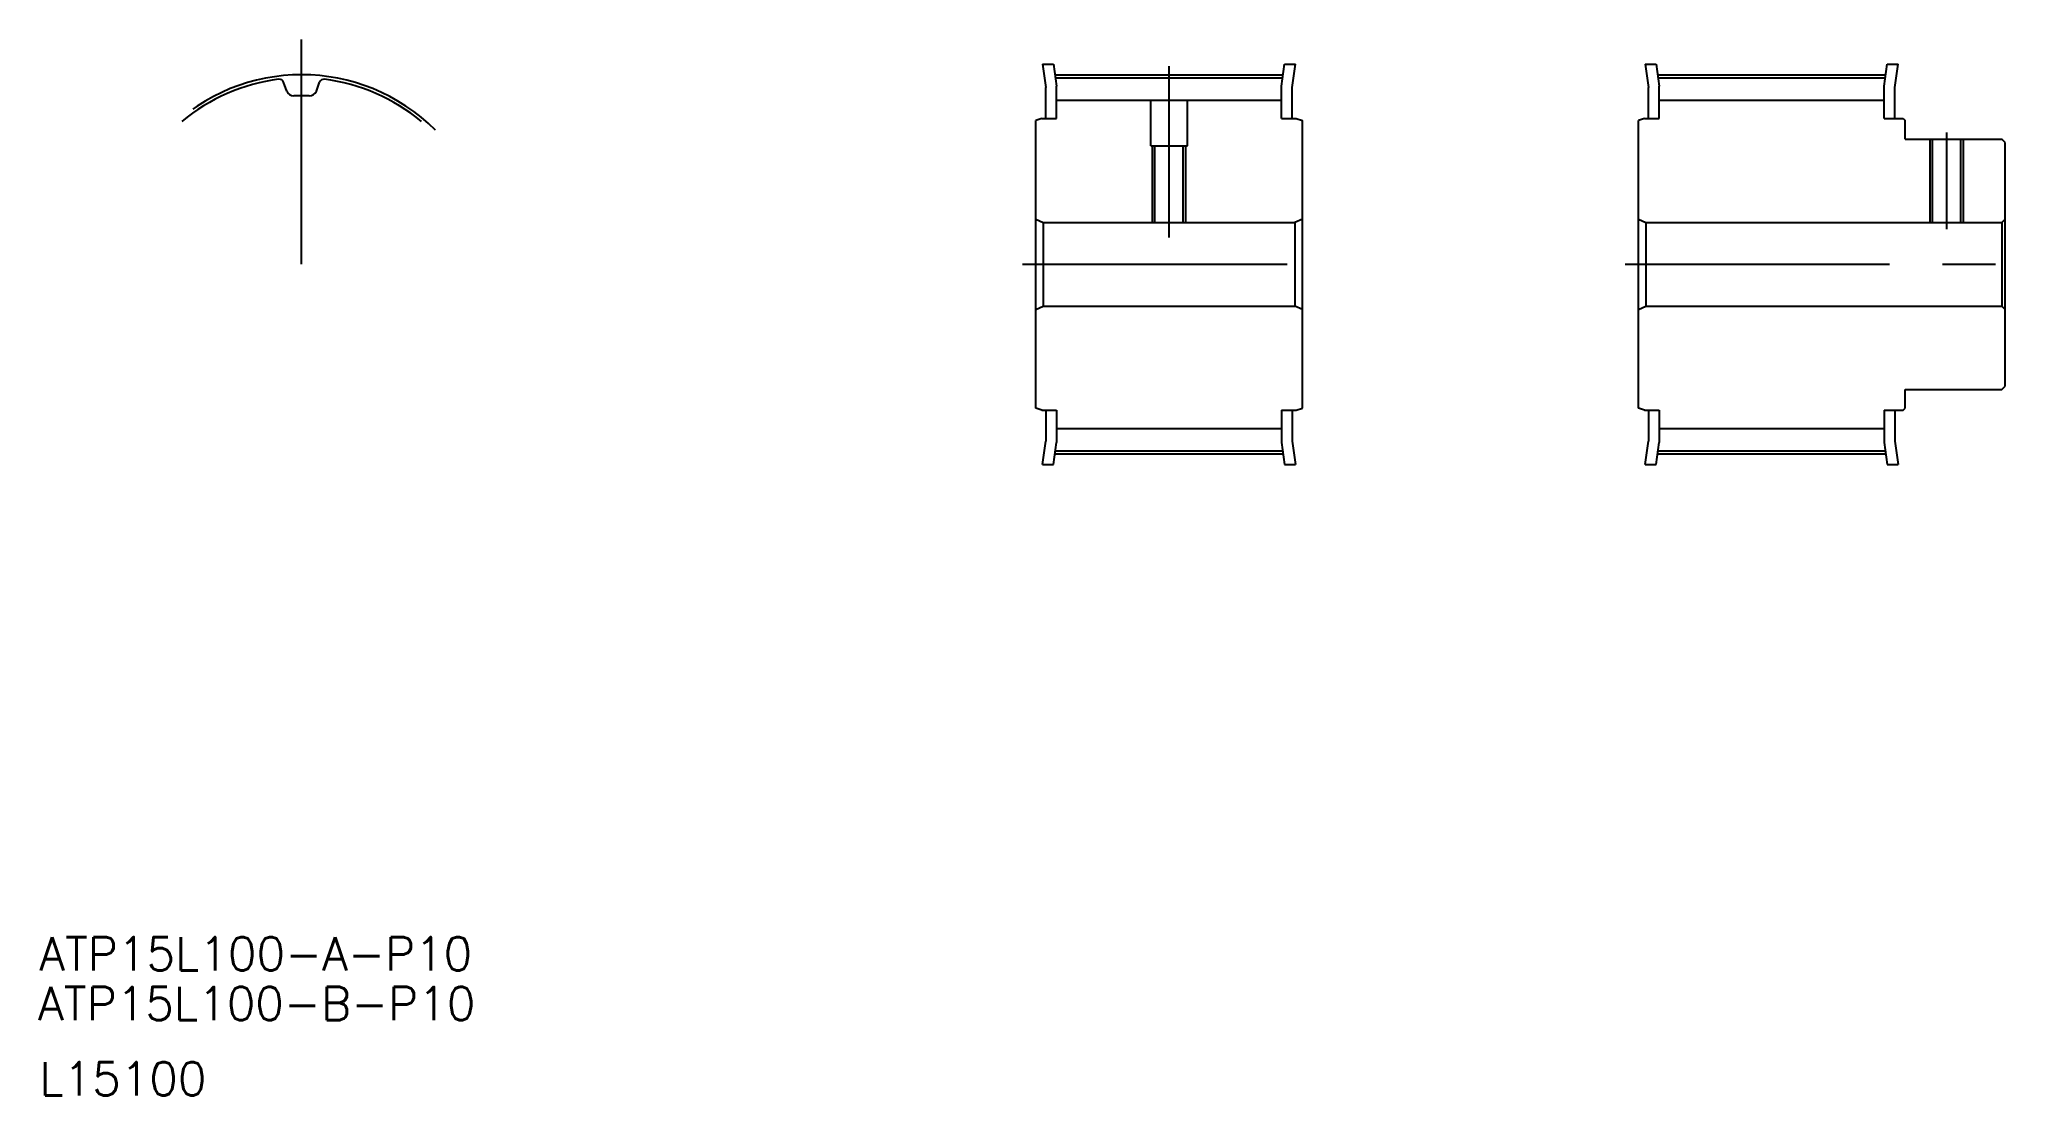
# Model space of a CAD drawing. Extents: x 10 to 247, y 10 to 137.
import ezdxf

# ---------------------------------------------------------------- set-up
doc = ezdxf.new("R2010")
doc.units = 0
doc.linetypes.add('CENTER', pattern=[50.8, 31.75, -6.35, 6.35, -6.35])
doc.linetypes.add('DASHED', pattern=[19.05, 12.7, -6.35])
doc.layers.get('0').update_dxf_attribs({"linetype": 'CONTINUOUS'})
doc.layers.add('CENTER', color=1, linetype='CENTER')
doc.styles.get("Standard").update_dxf_attribs({"font": 'txt', "bigfont": 'BIGFONT'})

msp = doc.modelspace()

# ---------------------------------------------------------------- linework, layer by layer
at = {"color": 7, "linetype": 'CONTINUOUS'}
for p, q in [((130.37, 133.7), (130.77, 130.92)), ((130.37, 133.7), (131.7, 133.7)), ((131.7, 133.7), (132.05, 131.09)), ((159.05, 131.09), (159.4, 133.7)), ((159.4, 133.7), (160.73, 133.7)), ((160.33, 130.92), (160.73, 133.7)), ((202.67, 133.7), (203.07, 130.92)), ((202.67, 133.7), (204, 133.7)), ((204, 133.7), (204.35, 131.09)), ((231.35, 131.09), (231.7, 133.7)), ((231.7, 133.7), (233.03, 133.7)), ((232.63, 130.92), (233.03, 133.7)), ((39.7, 130.47), (39.31, 131.55)), ((43.24, 130.47), (43.63, 131.55)), ((130.77, 127.2), (130.77, 130.92)), ((131.92, 132.06), (159.18, 132.06)), ((132.05, 127.2), (132.05, 131.09)), ((159.05, 127.2), (159.05, 131.09)), ((160.33, 127.2), (160.33, 130.92)), ((203.07, 127.2), (203.07, 130.92)), ((204.22, 132.06), (231.48, 132.06)), ((204.35, 127.2), (204.35, 131.09)), ((231.35, 127.2), (231.35, 131.09)), ((232.63, 127.2), (232.63, 130.92)), ((132.05, 129.38), (159.05, 129.38)), ((204.35, 129.38), (231.35, 129.38)), ((130.29, 127.2), (129.55, 126.96)), ((129.55, 92.44), (129.55, 126.96)), ((130.29, 127.2), (132.05, 127.2)), ((159.05, 127.2), (160.81, 127.2)), ((160.81, 127.2), (161.55, 126.96)), ((161.55, 92.44), (161.55, 126.96)), ((202.59, 127.2), (201.85, 126.96)), ((201.85, 92.44), (201.85, 126.96)), ((202.59, 127.2), (204.35, 127.2)), ((231.35, 127.2), (233.61, 127.2)), ((233.61, 127.2), (233.85, 126.96)), ((233.85, 124.7), (233.85, 126.96)), ((233.85, 124.7), (245.45, 124.7)), ((245.85, 124.3), (245.45, 124.7)), ((245.85, 95.1), (245.85, 124.3)), ((129.55, 115.1), (130.45, 114.7)), ((130.45, 114.7), (160.65, 114.7)), ((130.45, 114.7), (130.45, 104.7)), ((161.55, 115.1), (160.65, 114.7)), ((160.65, 114.7), (160.65, 104.7)), ((201.85, 115.1), (202.75, 114.7)), ((202.75, 114.7), (245.45, 114.7)), ((202.75, 114.7), (202.75, 104.7)), ((245.45, 114.7), (245.85, 115.1)), ((245.45, 114.7), (245.45, 104.7)), ((129.55, 104.3), (130.45, 104.7)), ((130.45, 104.7), (160.65, 104.7)), ((161.55, 104.3), (160.65, 104.7)), ((201.85, 104.3), (202.75, 104.7)), ((202.75, 104.7), (245.45, 104.7)), ((245.45, 104.7), (245.85, 104.3)), ((245.45, 94.7), (245.85, 95.1)), ((233.85, 94.7), (245.45, 94.7)), ((233.85, 92.44), (233.85, 94.7)), ((130.29, 92.2), (129.55, 92.44)), ((130.29, 92.2), (132.05, 92.2)), ((130.77, 92.2), (130.77, 88.48)), ((132.05, 92.2), (132.05, 88.31)), ((159.05, 92.2), (160.81, 92.2)), ((159.05, 92.2), (159.05, 88.31)), ((160.33, 92.2), (160.33, 88.48)), ((160.81, 92.2), (161.55, 92.44)), ((202.59, 92.2), (201.85, 92.44)), ((202.59, 92.2), (204.35, 92.2)), ((203.07, 92.2), (203.07, 88.48)), ((204.35, 92.2), (204.35, 88.31)), ((231.35, 92.2), (231.35, 88.31)), ((231.35, 92.2), (233.61, 92.2)), ((232.63, 92.2), (232.63, 88.48)), ((233.61, 92.2), (233.85, 92.44)), ((130.37, 85.7), (130.77, 88.48)), ((131.7, 85.7), (132.05, 88.31)), ((132.05, 90.01), (159.05, 90.01)), ((159.05, 88.31), (159.4, 85.7)), ((160.33, 88.48), (160.73, 85.7)), ((202.67, 85.7), (203.07, 88.48)), ((204, 85.7), (204.35, 88.31)), ((204.35, 90.01), (231.35, 90.01)), ((231.35, 88.31), (231.7, 85.7)), ((232.63, 88.48), (233.03, 85.7)), ((130.37, 85.7), (131.7, 85.7)), ((131.92, 87.34), (159.18, 87.34)), ((159.4, 85.7), (160.73, 85.7)), ((202.67, 85.7), (204, 85.7)), ((204.22, 87.34), (231.48, 87.34)), ((231.7, 85.7), (233.03, 85.7))]:
    msp.add_line(p, q, dxfattribs=at)
at = {"color": 3, "linetype": 'DASHED'}
for p, q in [((143.35, 123.9), (143.35, 129.38)), ((147.75, 123.9), (147.75, 129.38)), ((143.35, 123.9), (147.75, 123.9)), ((143.55, 114.7), (143.55, 123.9)), ((143.85, 114.7), (143.85, 123.9)), ((147.25, 114.7), (147.25, 123.9)), ((147.55, 114.7), (147.55, 123.9)), ((236.85, 114.7), (236.85, 124.7)), ((237.15, 114.7), (237.15, 124.7)), ((240.55, 114.7), (240.55, 124.7)), ((240.85, 114.7), (240.85, 124.7))]:
    msp.add_line(p, q, dxfattribs=at)
at = {"color": 7, "linetype": 'CONTINUOUS'}
for centre, radius, start, end in [((41.47, 109.7), 22.36, 96.9959, 130), ((38.81, 131.37), 0.53, 20, 96.9959), ((44.13, 131.37), 0.53, 83.0041, 160), ((41.47, 109.7), 22.36, 50, 83.0041), ((40.51, 130.77), 0.86, 200, 272.613), ((41.47, 109.7), 20.23, 87.387, 92.613), ((42.44, 130.77), 0.86, 267.387, 340)]:
    msp.add_arc(centre, radius, start, end, dxfattribs=at)
at = {"layer": 'CENTER', "color": 1, "linetype": 'CENTER'}
for p, q in [((41.47, 109.7), (41.47, 136.66)), ((145.55, 112.9), (145.55, 133.49)), ((131.87, 132.44), (159.23, 132.44)), ((204.17, 132.44), (231.53, 132.44)), ((238.85, 113.9), (238.85, 125.5)), ((127.95, 109.7), (162.65, 109.7)), ((200.25, 109.7), (247.45, 109.7)), ((131.87, 86.96), (159.23, 86.96)), ((204.17, 86.96), (231.53, 86.96))]:
    msp.add_line(p, q, dxfattribs=at)
msp.add_arc((41.47, 109.7), 22.74, 45, 135, dxfattribs=at)

# ---------------------------------------------------------------- texts
at = {"color": 7, "linetype": 'CONTINUOUS'}
for s, p in [('ATP15L100-A-P10', (10, 25)), ('ATP15L100-B-P10', (9.86, 19.02)), ('L15100', (10, 10))]:
    msp.add_text(s, height=4, dxfattribs=at).set_placement(p)

doc.saveas('drawing.dxf')
